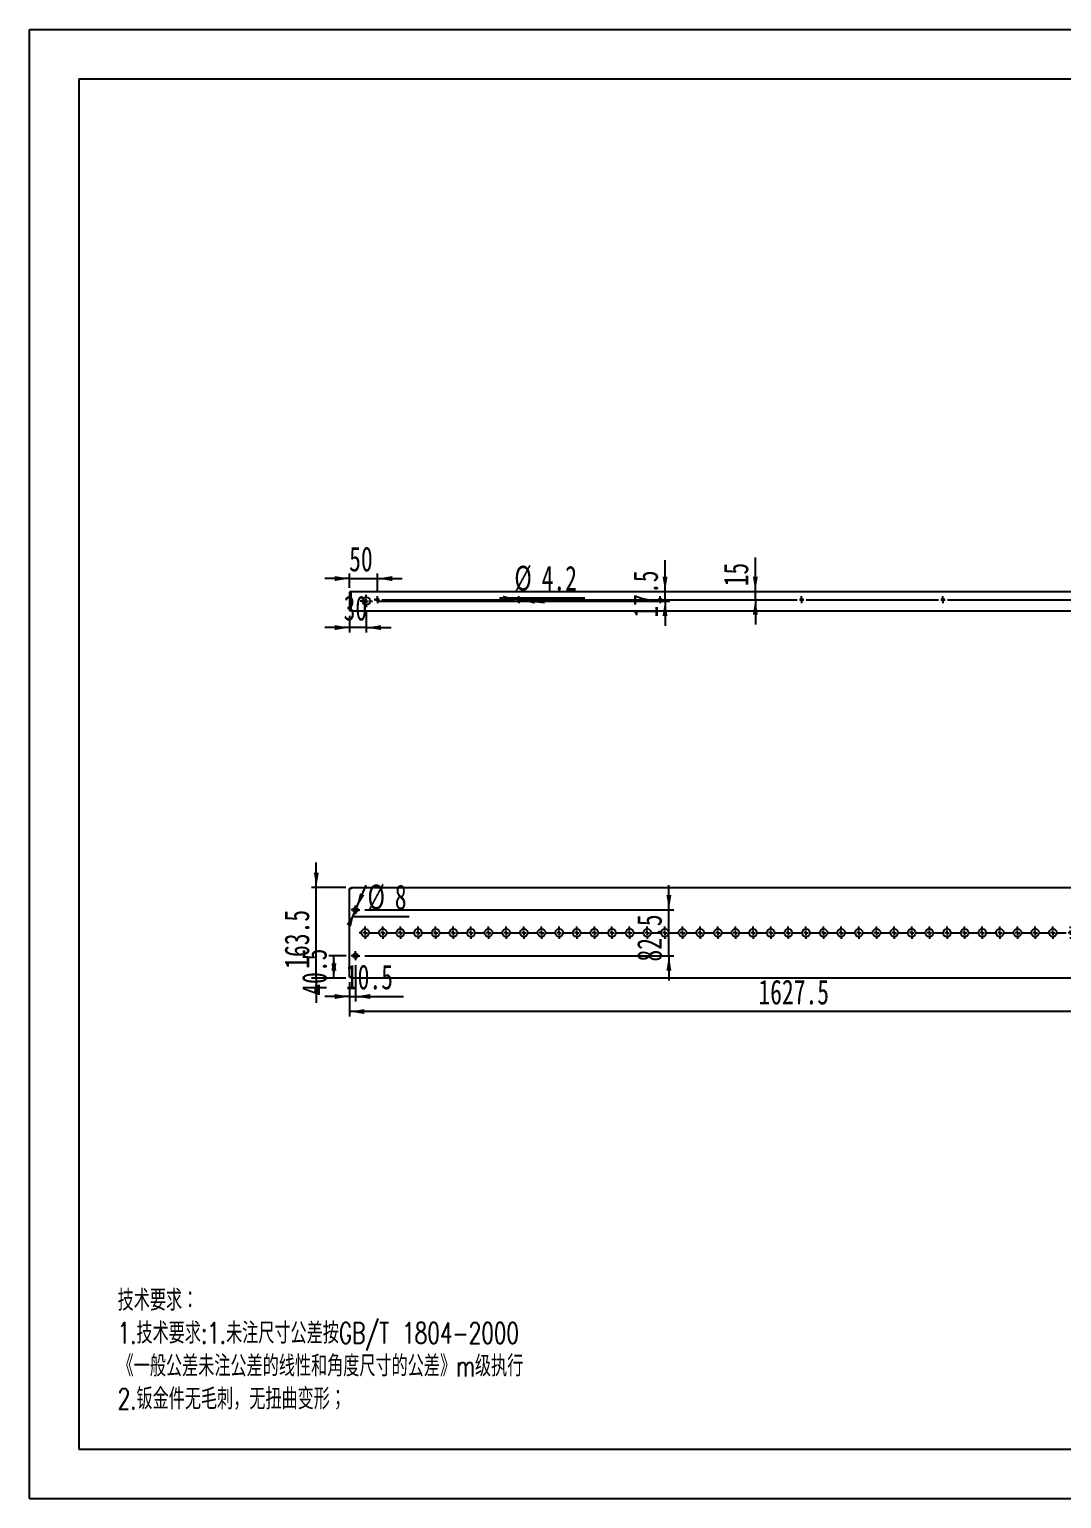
# Model space of a CAD drawing. Extents: x 0 to 3739, y 0 to 2644.
# Drawn here: x 0 to 1859, y 0 to 2644 of the extents above; entities that cross this region are included whole.
import ezdxf

# ---------------------------------------------------------------- set-up
doc = ezdxf.new("R2010")
doc.units = 0
doc.header["$LTSCALE"] = 8.902384
doc.layers.get('0').update_dxf_attribs({"linetype": 'CONTINUOUS'})
doc.layers.add('粗实线', color=7, linetype='CONTINUOUS')
doc.layers.add('细实线', color=7, linetype='CONTINUOUS')
doc.styles.add('SLDTEXTSTYLE0', font='TXT', dxfattribs={"width": 0.7, "bigfont": 'bigfont'})
doc.styles.add('SLDTEXTSTYLE6', font='TXT', dxfattribs={"width": 0.7})
doc.dimstyles.new('SLDDIMSTYLE0', dxfattribs={"dimtxt": 44.511919, "dimasz": 26.707151, "dimexe": 0, "dimexo": 0.0625, "dimgap": 11.12798, "dimtad": 2, "dimdec": 1, "dimrnd": 1e-09, "dimzin": 12, "dimtxsty": 'SLDTEXTSTYLE6', "dimsah": 1, "dimcen": 0.09, "dimazin": 3, "dimtfac": 1, "dimtdec": 1, "dimtofl": 0, "dimtmove": 0, "dimatfit": 3, "dimtolj": 1, "dimtzin": 12})
doc.dimstyles.new('SLDDIMSTYLE1', dxfattribs={"dimtxt": 44.511919, "dimasz": 26.707151, "dimexe": 0, "dimexo": 0.0625, "dimgap": 11.12798, "dimtad": 2, "dimdec": 1, "dimrnd": 1e-09, "dimzin": 12, "dimtxsty": 'SLDTEXTSTYLE6', "dimsah": 1, "dimcen": 0.09, "dimazin": 3, "dimtfac": 1, "dimtdec": 1, "dimtmove": 0, "dimatfit": 3, "dimtolj": 1, "dimtzin": 12})
doc.dimstyles.new('SLDDIMSTYLE2', dxfattribs={"dimtxt": 44.511919, "dimasz": 26.707151, "dimexe": 0, "dimexo": 0.0625, "dimgap": 11.12798, "dimtad": 0, "dimtih": 1, "dimtoh": 1, "dimdec": 1, "dimrnd": 1e-09, "dimzin": 12, "dimtxsty": 'SLDTEXTSTYLE6', "dimsah": 1, "dimcen": 0, "dimazin": 3, "dimtfac": 1, "dimtdec": 1, "dimtmove": 0, "dimatfit": 3, "dimtolj": 1, "dimtzin": 12})

# ---------------------------------------------------------------- blocks, each defined once
blk = doc.blocks.new('SW_NOTE_0')
at = {"layer": '细实线', "color": 0, "attachment_point": 1, "style": 'SLDTEXTSTYLE0'}
for s, insert, char_height in [('技术要求：', (0, 48.6), 37.69), ('1.技术要求:1.未注尺寸公差按GB/T 1804-2000', (0, -10.6), 37.687), ('《一般公差未注公差的线性和角度尺寸的公差》m级执行', (0, -69.7), 37.687), ('2.钣金件无毛刺，无扭曲变形；', (0, -128.9), 37.687)]:
    blk.add_mtext(s, dxfattribs=dict(at, insert=insert, char_height=char_height))
blk = doc.blocks.new('_D')
at = {"layer": '细实线'}
for p, q in [((576.7, 929.6), (576.7, 867.6)), ((2204.2, 929.6), (2204.2, 867.6)), ((2204.2, 876.5), (576.7, 876.5))]:
    blk.add_line(p, q, dxfattribs=at)
for points in [[(576.7, 876.5), (603.4, 872.1), (603.4, 881)], [(2204.2, 876.5), (2177.5, 881), (2177.5, 872.1)]]:
    blk.add_solid(points, dxfattribs=at)
at = {"layer": '细实线', "insert": (1312.7, 933.9), "char_height": 44.51, "attachment_point": 1, "style": 'SLDTEXTSTYLE6'}
blk.add_mtext('1627.5', dxfattribs=at)
blk = doc.blocks.new('_D_1')
at = {"layer": '细实线'}
for p, q in [((516.7, 1100), (516.7, 1144.6)), ((569.8, 1100), (507.8, 1100)), ((516.7, 936.5), (516.7, 1100)), ((569.8, 936.5), (507.8, 936.5)), ((516.7, 936.5), (516.7, 892))]:
    blk.add_line(p, q, dxfattribs=at)
for points in [[(516.7, 1100), (521.1, 1126.7), (512.2, 1126.7)], [(516.7, 936.5), (512.2, 909.8), (521.1, 909.8)]]:
    blk.add_solid(points, dxfattribs=at)
at = {"layer": '细实线', "insert": (459.3, 953.5), "char_height": 44.51, "attachment_point": 1, "rotation": 90, "style": 'SLDTEXTSTYLE6'}
blk.add_mtext('163.5', dxfattribs=at)
blk = doc.blocks.new('_D_5')
at = {"layer": '细实线'}
for p, q in [((1151.6, 1059.5), (1151.6, 1104.1)), ((604.1, 1059.5), (1160.5, 1059.5)), ((1151.6, 977), (1151.6, 1059.5)), ((604.1, 977), (1160.5, 977)), ((1151.6, 977), (1151.6, 932.5))]:
    blk.add_line(p, q, dxfattribs=at)
for points in [[(1151.6, 1059.5), (1156, 1086.2), (1147.1, 1086.2)], [(1151.6, 977), (1147.1, 950.3), (1156, 950.3)]]:
    blk.add_solid(points, dxfattribs=at)
at = {"layer": '细实线', "insert": (1094.2, 966.5), "char_height": 44.51, "attachment_point": 1, "rotation": 90, "style": 'SLDTEXTSTYLE6'}
blk.add_mtext('82.5', dxfattribs=at)
blk = doc.blocks.new('_D_6')
at = {"layer": '细实线'}
for p, q in [((570.3, 977), (539.4, 977)), ((548.3, 936.5), (548.3, 977)), ((569.8, 936.5), (539.4, 936.5))]:
    blk.add_line(p, q, dxfattribs=at)
for points in [[(548.3, 977), (543.9, 950.3), (552.8, 950.3)], [(548.3, 936.5), (552.8, 963.2), (543.9, 963.2)]]:
    blk.add_solid(points, dxfattribs=at)
at = {"layer": '细实线', "insert": (491, 905), "char_height": 44.51, "attachment_point": 1, "rotation": 90, "style": 'SLDTEXTSTYLE6'}
blk.add_mtext('40.5', dxfattribs=at)
blk = doc.blocks.new('_D_7')
at = {"layer": '细实线'}
for p, q in [((587.2, 960.1), (587.2, 894.7)), ((576.7, 929.6), (576.7, 894.7)), ((576.7, 903.6), (532.2, 903.6)), ((576.7, 903.6), (587.2, 903.6)), ((587.2, 903.6), (673.5, 903.6))]:
    blk.add_line(p, q, dxfattribs=at)
for points in [[(576.7, 903.6), (550, 908.1), (550, 899.2)], [(587.2, 903.6), (613.9, 899.2), (613.9, 908.1)]]:
    blk.add_solid(points, dxfattribs=at)
at = {"layer": '细实线', "insert": (569.9, 961), "char_height": 44.51, "attachment_point": 1, "style": 'SLDTEXTSTYLE6'}
blk.add_mtext('10.5', dxfattribs=at)
blk = doc.blocks.new('_D_8')
at = {"layer": '细实线'}
for p, q in [((588.8, 1063.2), (606.4, 1104.1)), ((588.8, 1063.2), (585.6, 1055.9)), ((585.6, 1055.9), (582.1, 1047.6)), ((582.1, 1047.6), (683.9, 1047.6))]:
    blk.add_line(p, q, dxfattribs=at)
for points in [[(588.8, 1063.2), (603.4, 1086), (595.2, 1089.5)], [(585.6, 1055.9), (571, 1033.1), (579.2, 1029.6)]]:
    blk.add_solid(points, dxfattribs=at)
at = {"layer": '细实线', "attachment_point": 1, "style": 'SLDTEXTSTYLE6'}
for s, insert, char_height in [('%%c', (608.8, 1105), 44.51), ('8', (658, 1105), 44.5)]:
    blk.add_mtext(s, dxfattribs=dict(at, insert=insert, char_height=char_height))
blk = doc.blocks.new('SW_CENTERMARKSYMBOL_0')
at = {"layer": '细实线', "color": 0}
for p, q in [((-1532, 0), (-1535, 0)), ((-1524, 0), (-1528, 0)), ((-1524, 8), (-1524, 11)), ((-1524, 0), (-1524, 4)), ((-1524, 0), (-1524, -4)), ((-1524, 0), (-1520, 0)), ((-1516, 0), (-1500.25, 0)), ((-1492.25, 0), (-1496.25, 0)), ((-1492.25, 8), (-1492.25, 11)), ((-1492.25, 0), (-1492.25, 4)), ((-1492.25, 0), (-1492.25, -4)), ((-1492.25, 0), (-1488.25, 0)), ((-1484.25, 0), (-1468.5, 0)), ((-1460.5, 0), (-1464.5, 0)), ((-1460.5, 8), (-1460.5, 11)), ((-1460.5, 0), (-1460.5, 4)), ((-1460.5, 0), (-1460.5, -4)), ((-1460.5, 0), (-1456.5, 0)), ((-1452.5, 0), (-1436.75, 0)), ((-1428.75, 0), (-1432.75, 0)), ((-1428.75, 8), (-1428.75, 11)), ((-1428.75, 0), (-1428.75, 4)), ((-1428.75, 0), (-1428.75, -4)), ((-1428.75, 0), (-1424.75, 0)), ((-1420.75, 0), (-1405, 0)), ((-1397, 0), (-1401, 0)), ((-1397, 8), (-1397, 11)), ((-1397, 0), (-1397, 4)), ((-1397, 0), (-1397, -4)), ((-1397, 0), (-1393, 0)), ((-1389, 0), (-1373.25, 0)), ((-1365.25, 0), (-1369.25, 0)), ((-1365.25, 8), (-1365.25, 11)), ((-1365.25, 0), (-1365.25, 4)), ((-1365.25, 0), (-1365.25, -4)), ((-1365.25, 0), (-1361.25, 0)), ((-1357.25, 0), (-1341.5, 0)), ((-1333.5, 0), (-1337.5, 0)), ((-1333.5, 8), (-1333.5, 11)), ((-1333.5, 0), (-1333.5, 4)), ((-1333.5, 0), (-1333.5, -4)), ((-1333.5, 0), (-1329.5, 0)), ((-1325.5, 0), (-1309.75, 0)), ((-1301.75, 0), (-1305.75, 0)), ((-1301.75, 8), (-1301.75, 11)), ((-1301.75, 0), (-1301.75, 4)), ((-1301.75, 0), (-1301.75, -4)), ((-1301.75, 0), (-1297.75, 0)), ((-1293.75, 0), (-1278, 0)), ((-1270, 0), (-1274, 0)), ((-1270, 8), (-1270, 11)), ((-1270, 0), (-1270, 4)), ((-1270, 0), (-1270, -4)), ((-1270, 0), (-1266, 0)), ((-1262, 0), (-1246.25, 0)), ((-1238.25, 0), (-1242.25, 0)), ((-1238.25, 8), (-1238.25, 11)), ((-1238.25, 0), (-1238.25, 4)), ((-1238.25, 0), (-1238.25, -4)), ((-1238.25, 0), (-1234.25, 0)), ((-1230.25, 0), (-1214.5, 0)), ((-1206.5, 0), (-1210.5, 0)), ((-1206.5, 8), (-1206.5, 11)), ((-1206.5, 0), (-1206.5, 4)), ((-1206.5, 0), (-1206.5, -4)), ((-1206.5, 0), (-1202.5, 0)), ((-1198.5, 0), (-1182.75, 0)), ((-1174.75, 0), (-1178.75, 0)), ((-1174.75, 8), (-1174.75, 11)), ((-1174.75, 0), (-1174.75, 4)), ((-1174.75, 0), (-1174.75, -4)), ((-1174.75, 0), (-1170.75, 0)), ((-1166.75, 0), (-1151, 0)), ((-1143, 0), (-1147, 0)), ((-1143, 8), (-1143, 11)), ((-1143, 0), (-1143, 4)), ((-1143, 0), (-1143, -4)), ((-1143, 0), (-1139, 0)), ((-1135, 0), (-1119.25, 0)), ((-1111.25, 0), (-1115.25, 0)), ((-1111.25, 8), (-1111.25, 11)), ((-1111.25, 0), (-1111.25, 4)), ((-1111.25, 0), (-1111.25, -4)), ((-1111.25, 0), (-1107.25, 0)), ((-1103.25, 0), (-1087.5, 0)), ((-1079.5, 0), (-1083.5, 0)), ((-1079.5, 8), (-1079.5, 11)), ((-1079.5, 0), (-1079.5, 4)), ((-1079.5, 0), (-1079.5, -4)), ((-1079.5, 0), (-1075.5, 0)), ((-1071.5, 0), (-1055.75, 0)), ((-1047.75, 0), (-1051.75, 0)), ((-1047.75, 8), (-1047.75, 11)), ((-1047.75, 0), (-1047.75, 4)), ((-1047.75, 0), (-1047.75, -4)), ((-1047.75, 0), (-1043.75, 0)), ((-1039.75, 0), (-1024, 0)), ((-1016, 0), (-1020, 0)), ((-1016, 8), (-1016, 11)), ((-1016, 0), (-1016, 4)), ((-1016, 0), (-1016, -4)), ((-1016, 0), (-1012, 0)), ((-1008, 0), (-992.25, 0)), ((-984.25, 0), (-988.25, 0)), ((-984.25, 8), (-984.25, 11)), ((-984.25, 0), (-984.25, 4)), ((-984.25, 0), (-984.25, -4)), ((-984.25, 0), (-980.25, 0)), ((-976.25, 0), (-960.5, 0)), ((-952.5, 0), (-956.5, 0)), ((-952.5, 8), (-952.5, 11)), ((-952.5, 0), (-952.5, 4)), ((-952.5, 0), (-952.5, -4)), ((-952.5, 0), (-948.5, 0)), ((-944.5, 0), (-928.75, 0)), ((-920.75, 0), (-924.75, 0)), ((-920.75, 8), (-920.75, 11)), ((-920.75, 0), (-920.75, 4)), ((-920.75, 0), (-920.75, -4)), ((-920.75, 0), (-916.75, 0)), ((-912.75, 0), (-897, 0)), ((-889, 0), (-893, 0)), ((-889, 8), (-889, 11)), ((-889, 0), (-889, 4)), ((-889, 0), (-889, -4)), ((-889, 0), (-885, 0)), ((-881, 0), (-865.25, 0)), ((-857.25, 0), (-861.25, 0)), ((-857.25, 8), (-857.25, 11)), ((-857.25, 0), (-857.25, 4)), ((-857.25, 0), (-857.25, -4)), ((-857.25, 0), (-853.25, 0)), ((-849.25, 0), (-833.5, 0)), ((-825.5, 0), (-829.5, 0)), ((-825.5, 8), (-825.5, 11)), ((-825.5, 0), (-825.5, 4)), ((-825.5, 0), (-825.5, -4)), ((-825.5, 0), (-821.5, 0)), ((-817.5, 0), (-801.75, 0)), ((-793.75, 0), (-797.75, 0)), ((-793.75, 8), (-793.75, 11)), ((-793.75, 0), (-793.75, 4)), ((-793.75, 0), (-793.75, -4)), ((-793.75, 0), (-789.75, 0)), ((-785.75, 0), (-770, 0)), ((-762, 0), (-766, 0)), ((-762, 8), (-762, 11)), ((-762, 0), (-762, 4)), ((-762, 0), (-762, -4)), ((-762, 0), (-758, 0)), ((-754, 0), (-738.25, 0)), ((-730.25, 0), (-734.25, 0)), ((-730.25, 8), (-730.25, 11)), ((-730.25, 0), (-730.25, 4)), ((-730.25, 0), (-730.25, -4)), ((-730.25, 0), (-726.25, 0)), ((-722.25, 0), (-706.5, 0)), ((-698.5, 0), (-702.5, 0)), ((-698.5, 8), (-698.5, 11)), ((-698.5, 0), (-698.5, 4)), ((-698.5, 0), (-698.5, -4)), ((-698.5, 0), (-694.5, 0)), ((-690.5, 0), (-674.75, 0)), ((-666.75, 0), (-670.75, 0)), ((-666.75, 8), (-666.75, 11)), ((-666.75, 0), (-666.75, 4)), ((-666.75, 0), (-666.75, -4)), ((-666.75, 0), (-662.75, 0)), ((-658.75, 0), (-643, 0)), ((-635, 0), (-639, 0)), ((-635, 8), (-635, 11)), ((-635, 0), (-635, 4)), ((-635, 0), (-635, -4)), ((-635, 0), (-631, 0)), ((-627, 0), (-611.25, 0)), ((-603.25, 0), (-607.25, 0)), ((-603.25, 8), (-603.25, 11)), ((-603.25, 0), (-603.25, 4)), ((-603.25, 0), (-603.25, -4)), ((-603.25, 0), (-599.25, 0)), ((-595.25, 0), (-579.5, 0)), ((-571.5, 0), (-575.5, 0)), ((-571.5, 8), (-571.5, 11)), ((-571.5, 0), (-571.5, 4)), ((-571.5, 0), (-571.5, -4)), ((-571.5, 0), (-567.5, 0)), ((-563.5, 0), (-547.75, 0)), ((-539.75, 0), (-543.75, 0)), ((-539.75, 8), (-539.75, 11)), ((-539.75, 0), (-539.75, 4)), ((-539.75, 0), (-539.75, -4)), ((-539.75, 0), (-535.75, 0)), ((-531.75, 0), (-516, 0)), ((-508, 0), (-512, 0)), ((-508, 8), (-508, 11)), ((-508, 0), (-508, 4)), ((-508, 0), (-508, -4)), ((-508, 0), (-504, 0)), ((-500, 0), (-484.25, 0)), ((-476.25, 0), (-480.25, 0)), ((-476.25, 8), (-476.25, 11)), ((-476.25, 0), (-476.25, 4)), ((-476.25, 0), (-476.25, -4)), ((-476.25, 0), (-472.25, 0)), ((-468.25, 0), (-452.5, 0)), ((-444.5, 0), (-448.5, 0)), ((-444.5, 8), (-444.5, 11)), ((-444.5, 0), (-444.5, 4)), ((-444.5, 0), (-444.5, -4)), ((-444.5, 0), (-440.5, 0)), ((-436.5, 0), (-420.75, 0)), ((-412.75, 0), (-416.75, 0)), ((-412.75, 8), (-412.75, 11)), ((-412.75, 0), (-412.75, 4)), ((-412.75, 0), (-412.75, -4)), ((-412.75, 0), (-408.75, 0)), ((-404.75, 0), (-389, 0)), ((-381, 0), (-385, 0)), ((-381, 8), (-381, 11)), ((-381, 0), (-381, 4)), ((-381, 0), (-381, -4)), ((-381, 0), (-377, 0)), ((-373, 0), (-357.25, 0)), ((-349.25, 0), (-353.25, 0)), ((-349.25, 8), (-349.25, 11)), ((-349.25, 0), (-349.25, 4)), ((-349.25, 0), (-349.25, -4)), ((-349.25, 0), (-345.25, 0)), ((-341.25, 0), (-325.5, 0)), ((-317.5, 0), (-321.5, 0)), ((-317.5, 8), (-317.5, 11)), ((-317.5, 0), (-317.5, 4)), ((-317.5, 0), (-317.5, -4)), ((-317.5, 0), (-313.5, 0)), ((-309.5, 0), (-293.75, 0)), ((-285.75, 0), (-289.75, 0)), ((-285.75, 8), (-285.75, 11)), ((-285.75, 0), (-285.75, 4)), ((-285.75, 0), (-285.75, -4)), ((-285.75, 0), (-281.75, 0)), ((-277.75, 0), (-262, 0)), ((-254, 0), (-258, 0)), ((-254, 8), (-254, 11)), ((-254, 0), (-254, 4)), ((-254, 0), (-254, -4)), ((-254, 0), (-250, 0)), ((-246, 0), (-230.25, 0)), ((-222.25, 0), (-226.25, 0)), ((-222.25, 8), (-222.25, 11)), ((-222.25, 0), (-222.25, 4)), ((-222.25, 0), (-222.25, -4)), ((-222.25, 0), (-218.25, 0)), ((-214.25, 0), (-198.5, 0)), ((-190.5, 0), (-194.5, 0)), ((-190.5, 8), (-190.5, 11)), ((-190.5, 0), (-190.5, 4)), ((-190.5, 0), (-190.5, -4)), ((-190.5, 0), (-186.5, 0)), ((-182.5, 0), (-166.75, 0)), ((-158.75, 0), (-162.75, 0)), ((-158.75, 8), (-158.75, 11)), ((-158.75, 0), (-158.75, 4)), ((-158.75, 0), (-158.75, -4)), ((-158.75, 0), (-154.75, 0)), ((-150.75, 0), (-135, 0)), ((-127, 0), (-131, 0)), ((-127, 8), (-127, 11)), ((-127, 0), (-127, 4)), ((-127, 0), (-127, -4)), ((-127, 0), (-123, 0)), ((-119, 0), (-103.25, 0)), ((-95.25, 0), (-99.25, 0)), ((-95.25, 8), (-95.25, 11)), ((-95.25, 0), (-95.25, 4)), ((-95.25, 0), (-95.25, -4)), ((-95.25, 0), (-91.25, 0)), ((-87.25, 0), (-71.5, 0)), ((-63.5, 0), (-67.5, 0)), ((-63.5, 8), (-63.5, 11)), ((-63.5, 0), (-63.5, 4)), ((-63.5, 0), (-63.5, -4)), ((-63.5, 0), (-59.5, 0)), ((-55.5, 0), (-39.75, 0)), ((-31.75, 0), (-35.75, 0)), ((-31.75, 8), (-31.75, 11)), ((-31.75, 0), (-31.75, 4)), ((-31.75, 0), (-31.75, -4)), ((-31.75, 0), (-27.75, 0)), ((-23.75, 0), (-8, 0)), ((0, 0), (-4, 0)), ((0, 8), (0, 11)), ((0, 0), (0, 4)), ((0, 0), (0, -4)), ((0, 0), (4, 0)), ((8, 0), (23.75, 0)), ((31.75, 0), (27.75, 0)), ((31.75, 8), (31.75, 11)), ((31.75, 0), (31.75, 4)), ((31.75, 0), (31.75, -4)), ((31.75, 0), (35.75, 0)), ((39.75, 0), (42.75, 0)), ((-1524, -8), (-1524, -11)), ((-1492.25, -8), (-1492.25, -11)), ((-1460.5, -8), (-1460.5, -11)), ((-1428.75, -8), (-1428.75, -11)), ((-1397, -8), (-1397, -11)), ((-1365.25, -8), (-1365.25, -11)), ((-1333.5, -8), (-1333.5, -11)), ((-1301.75, -8), (-1301.75, -11)), ((-1270, -8), (-1270, -11)), ((-1238.25, -8), (-1238.25, -11)), ((-1206.5, -8), (-1206.5, -11)), ((-1174.75, -8), (-1174.75, -11)), ((-1143, -8), (-1143, -11)), ((-1111.25, -8), (-1111.25, -11)), ((-1079.5, -8), (-1079.5, -11)), ((-1047.75, -8), (-1047.75, -11)), ((-1016, -8), (-1016, -11)), ((-984.25, -8), (-984.25, -11)), ((-952.5, -8), (-952.5, -11)), ((-920.75, -8), (-920.75, -11)), ((-889, -8), (-889, -11)), ((-857.25, -8), (-857.25, -11)), ((-825.5, -8), (-825.5, -11)), ((-793.75, -8), (-793.75, -11)), ((-762, -8), (-762, -11)), ((-730.25, -8), (-730.25, -11)), ((-698.5, -8), (-698.5, -11)), ((-666.75, -8), (-666.75, -11)), ((-635, -8), (-635, -11)), ((-603.25, -8), (-603.25, -11)), ((-571.5, -8), (-571.5, -11)), ((-539.75, -8), (-539.75, -11)), ((-508, -8), (-508, -11)), ((-476.25, -8), (-476.25, -11)), ((-444.5, -8), (-444.5, -11)), ((-412.75, -8), (-412.75, -11)), ((-381, -8), (-381, -11)), ((-349.25, -8), (-349.25, -11)), ((-317.5, -8), (-317.5, -11)), ((-285.75, -8), (-285.75, -11)), ((-254, -8), (-254, -11)), ((-222.25, -8), (-222.25, -11)), ((-190.5, -8), (-190.5, -11)), ((-158.75, -8), (-158.75, -11)), ((-127, -8), (-127, -11)), ((-95.25, -8), (-95.25, -11)), ((-63.5, -8), (-63.5, -11)), ((-31.75, -8), (-31.75, -11)), ((0, -8), (0, -11)), ((31.75, -8), (31.75, -11))]:
    blk.add_line(p, q, dxfattribs=at)
blk = doc.blocks.new('SW_CENTERMARKSYMBOL_1')
at = {"layer": '细实线', "color": 0}
for p, q in [((-4, 0), (-8, 0)), ((0, 0), (-4, 0)), ((0, 4), (0, 8)), ((0, 0), (0, 4)), ((0, 0), (0, -4)), ((0, 0), (4, 0)), ((4, 0), (8, 0)), ((0, -4), (0, -8))]:
    blk.add_line(p, q, dxfattribs=at)
blk = doc.blocks.new('SW_CENTERMARKSYMBOL_4')
at = {"layer": '细实线', "color": 0}
for p, q in [((-4, 0), (-8, 0)), ((0, 0), (-4, 0)), ((0, 4), (0, 8)), ((0, 0), (0, 4)), ((0, 0), (0, -4)), ((0, 0), (4, 0)), ((4, 0), (8, 0)), ((0, -4), (0, -8))]:
    blk.add_line(p, q, dxfattribs=at)
blk = doc.blocks.new('_D_13')
at = {"layer": '细实线'}
for p, q in [((576.7, 1655.7), (532.2, 1655.7)), ((576.7, 1638.9), (576.7, 1664.6)), ((576.7, 1655.7), (626.7, 1655.7)), ((626.7, 1632.7), (626.7, 1664.6)), ((626.7, 1655.7), (671.2, 1655.7))]:
    blk.add_line(p, q, dxfattribs=at)
for points in [[(576.7, 1655.7), (550, 1660.2), (550, 1651.3)], [(626.7, 1655.7), (653.4, 1651.3), (653.4, 1660.2)]]:
    blk.add_solid(points, dxfattribs=at)
at = {"layer": '细实线', "insert": (575.8, 1713.1), "char_height": 44.51, "attachment_point": 1, "style": 'SLDTEXTSTYLE6'}
blk.add_mtext('50', dxfattribs=at)
blk = doc.blocks.new('_D_14')
at = {"layer": '细实线'}
for p, q in [((576.7, 1588.8), (576.7, 1558.6)), ((606.7, 1595.3), (606.7, 1558.6)), ((576.7, 1567.5), (532.2, 1567.5)), ((606.7, 1567.5), (576.7, 1567.5)), ((606.7, 1567.5), (651.2, 1567.5))]:
    blk.add_line(p, q, dxfattribs=at)
for points in [[(576.7, 1567.5), (550, 1571.9), (550, 1563)], [(606.7, 1567.5), (633.4, 1563), (633.4, 1571.9)]]:
    blk.add_solid(points, dxfattribs=at)
at = {"layer": '细实线', "insert": (565.8, 1624.8), "char_height": 44.51, "attachment_point": 1, "style": 'SLDTEXTSTYLE6'}
blk.add_mtext('30', dxfattribs=at)
blk = doc.blocks.new('_D_15')
at = {"layer": '细实线'}
for p, q in [((1307.2, 1632.7), (1307.2, 1693.5)), ((884.1, 1617.7), (1316.1, 1617.7)), ((1307.2, 1617.7), (1307.2, 1632.7)), ((1307.2, 1617.7), (1307.2, 1573.2))]:
    blk.add_line(p, q, dxfattribs=at)
for points in [[(1307.2, 1632.7), (1311.6, 1659.4), (1302.7, 1659.4)], [(1307.2, 1617.7), (1302.7, 1591), (1311.6, 1591)]]:
    blk.add_solid(points, dxfattribs=at)
at = {"layer": '细实线', "insert": (1249.8, 1641.7), "char_height": 44.51, "attachment_point": 1, "rotation": 90, "style": 'SLDTEXTSTYLE6'}
blk.add_mtext('15', dxfattribs=at)
blk = doc.blocks.new('_D_16')
at = {"layer": '细实线'}
for p, q in [((1144.6, 1632.7), (1144.6, 1689.1)), ((626.6, 1615.2), (1153.5, 1615.2)), ((1144.6, 1615.2), (1144.6, 1632.7)), ((1144.6, 1615.2), (1144.6, 1570.7))]:
    blk.add_line(p, q, dxfattribs=at)
for points in [[(1144.6, 1632.7), (1149, 1659.4), (1140.1, 1659.4)], [(1144.6, 1615.2), (1140.1, 1588.5), (1149, 1588.5)]]:
    blk.add_solid(points, dxfattribs=at)
at = {"layer": '细实线', "insert": (1087.2, 1585.5), "char_height": 44.51, "attachment_point": 1, "rotation": 90, "style": 'SLDTEXTSTYLE6'}
blk.add_mtext('17.5', dxfattribs=at)
blk = doc.blocks.new('_D_18')
at = {"layer": '细实线'}
for p, q in [((879.2, 1617.9), (846.5, 1621.3)), ((846.5, 1621.3), (1000.1, 1621.3)), ((883.4, 1617.5), (879.2, 1617.9)), ((883.4, 1617.5), (927.6, 1612.9))]:
    blk.add_line(p, q, dxfattribs=at)
for points in [[(879.2, 1617.9), (853.1, 1625.1), (852.2, 1616.3)], [(883.4, 1617.5), (909.5, 1610.3), (910.4, 1619.1)]]:
    blk.add_solid(points, dxfattribs=at)
at = {"layer": '细实线', "char_height": 44.51, "attachment_point": 1, "style": 'SLDTEXTSTYLE6'}
for s, insert in [('%%c', (873.2, 1678.7)), ('4.2', (922.4, 1678.7))]:
    blk.add_mtext(s, dxfattribs=dict(at, insert=insert))
blk = doc.blocks.new('SW_CENTERMARKSYMBOL_7')
at = {"layer": '细实线', "color": 0}
for p, q in [((-8, 0), (-11, 0)), ((0, 0), (-4, 0)), ((0, 8), (0, 11)), ((0, 0), (0, 4)), ((0, 0), (0, -4)), ((0, 0), (4, 0)), ((8, 0), (11, 0)), ((0, -8), (0, -11))]:
    blk.add_line(p, q, dxfattribs=at)
blk = doc.blocks.new('SW_CENTERMARKSYMBOL_9')
at = {"layer": '细实线', "color": 0}
for p, q in [((-258.6, 0), (-260.7, 0)), ((-254.6, 0), (-258.6, 0)), ((-254.6, 4), (-254.6, 6.1)), ((-254.6, 0), (-254.6, 4)), ((-254.6, 0), (-254.6, -4)), ((-254.6, 0), (-250.6, 0)), ((-246.6, 0), (-8, 0)), ((0, 0), (-4, 0)), ((0, 4), (0, 6.1)), ((0, 0), (0, 4)), ((0, 0), (0, -4)), ((0, 0), (4, 0)), ((8, 0), (246.6, 0)), ((254.6, 0), (250.6, 0)), ((254.6, 4), (254.6, 6.1)), ((254.6, 0), (254.6, 4)), ((254.6, 0), (254.6, -4)), ((254.6, 0), (258.6, 0)), ((262.6, 0), (501.2, 0)), ((509.2, 0), (505.2, 0)), ((509.2, 4), (509.2, 6.1)), ((509.2, 0), (509.2, 4)), ((509.2, 0), (509.2, -4)), ((509.2, 0), (513.2, 0)), ((517.2, 0), (755.7, 0)), ((763.7, 0), (759.7, 0)), ((763.7, 4), (763.7, 6.1)), ((763.7, 0), (763.7, 4)), ((763.7, 0), (763.7, -4)), ((763.7, 0), (767.7, 0)), ((771.7, 0), (1010.3, 0)), ((1018.3, 0), (1014.3, 0)), ((1018.3, 4), (1018.3, 6.1)), ((1018.3, 0), (1018.3, 4)), ((1018.3, 0), (1018.3, -4)), ((1018.3, 0), (1022.3, 0)), ((1026.3, 0), (1264.9, 0)), ((1272.9, 0), (1268.9, 0)), ((1272.9, 4), (1272.9, 6.1)), ((1272.9, 0), (1272.9, 4)), ((1272.9, 0), (1272.9, -4)), ((1272.9, 0), (1276.9, 0)), ((1276.9, 0), (1279, 0)), ((-254.6, -4), (-254.6, -6.1)), ((0, -4), (0, -6.1)), ((254.6, -4), (254.6, -6.1)), ((509.2, -4), (509.2, -6.1)), ((763.7, -4), (763.7, -6.1)), ((1018.3, -4), (1018.3, -6.1)), ((1272.9, -4), (1272.9, -6.1))]:
    blk.add_line(p, q, dxfattribs=at)

msp = doc.modelspace()

# ---------------------------------------------------------------- linework, layer by layer
at = {"color": 7, "linetype": 'CONTINUOUS'}
for p, q in [((578.6, 1630.04), (576.7, 1630.04)), ((576.7, 1630.04), (576.7, 1597.7)), ((578.6, 1630.04), (578.6, 1597.7)), ((578.67, 1597.7), (578.67, 1630.04)), ((579.36, 1632.7), (2201.54, 1632.7)), ((578.6, 1597.7), (576.7, 1597.7)), ((578.67, 1597.7), (2202.23, 1597.7)), ((578.6, 1098.07), (576.7, 1098.07)), ((576.7, 938.51), (576.7, 1098.07)), ((578.67, 1098.14), (578.67, 1100.04)), ((578.67, 1100.04), (2202.23, 1100.04)), ((578.6, 938.51), (576.7, 938.51)), ((578.67, 938.44), (578.67, 936.54)), ((2202.23, 936.54), (578.67, 936.54))]:
    msp.add_line(p, q, dxfattribs=at)
for centre, radius in [((606.7, 1615.2), 7), ((626.7, 1617.7), 2.1), ((881.29, 1617.7), 2.1), ((1135.87, 1617.7), 2.1), ((1390.45, 1617.7), 2.1), ((1645.04, 1617.7), 2.1), ((587.2, 1059.54), 4), ((604.55, 1018.29), 7), ((636.3, 1018.29), 7), ((668.05, 1018.29), 7), ((699.8, 1018.29), 7), ((731.55, 1018.29), 7), ((763.3, 1018.29), 7), ((795.05, 1018.29), 7), ((826.8, 1018.29), 7), ((858.55, 1018.29), 7), ((890.3, 1018.29), 7), ((922.05, 1018.29), 7), ((953.8, 1018.29), 7), ((985.55, 1018.29), 7), ((1017.3, 1018.29), 7), ((1049.05, 1018.29), 7), ((1080.8, 1018.29), 7), ((1112.55, 1018.29), 7), ((1144.3, 1018.29), 7), ((1176.05, 1018.29), 7), ((1207.8, 1018.29), 7), ((1239.55, 1018.29), 7), ((1271.3, 1018.29), 7), ((1303.05, 1018.29), 7), ((1334.8, 1018.29), 7), ((1366.55, 1018.29), 7), ((1398.3, 1018.29), 7), ((1430.05, 1018.29), 7), ((1461.8, 1018.29), 7), ((1493.55, 1018.29), 7), ((1525.3, 1018.29), 7), ((1557.05, 1018.29), 7), ((1588.8, 1018.29), 7), ((1620.55, 1018.29), 7), ((1652.3, 1018.29), 7), ((1684.05, 1018.29), 7), ((1715.8, 1018.29), 7), ((1747.55, 1018.29), 7), ((1779.3, 1018.29), 7), ((1811.05, 1018.29), 7), ((1842.8, 1018.29), 7), ((587.2, 977.04), 4)]:
    msp.add_circle(centre, radius, dxfattribs=at)
for points, knots in [([(576.7, 1630.04), (576.7, 1630.38), (576.77, 1630.73), (577.04, 1631.37), (577.24, 1631.67), (577.73, 1632.16), (578.02, 1632.36), (578.67, 1632.63), (579.01, 1632.7), (579.36, 1632.7)], [0, 0, 0, 0, 0.25, 0.25, 0.5, 0.5, 0.75, 0.75, 1, 1, 1, 1]), ([(578.6, 1630.04), (578.61, 1630.14), (578.62, 1630.29), (578.71, 1630.41), (578.74, 1630.45)], [0, 0, 0, 0, 0.6645413, 1, 1, 1, 1]), ([(579.36, 1632.7), (579.31, 1632.7), (579.25, 1632.63), (579.13, 1632.36), (579.08, 1632.16), (578.96, 1631.67), (578.9, 1631.37), (578.79, 1630.73), (578.73, 1630.38), (578.67, 1630.04)], [0, 0, 0, 0, 0.25, 0.25, 0.5, 0.5, 0.75, 0.75, 1, 1, 1, 1]), ([(579.36, 1097.38), (579.01, 1097.44), (578.67, 1097.5), (578.02, 1097.61), (577.73, 1097.67), (577.24, 1097.78), (577.04, 1097.84), (576.77, 1097.95), (576.7, 1098.01), (576.7, 1098.07)], [0, 0, 0, 0, 0.25, 0.25, 0.5, 0.5, 0.75, 0.75, 1, 1, 1, 1]), ([(579.36, 1097.38), (579.26, 1097.44), (579.16, 1097.5), (578.98, 1097.61), (578.9, 1097.67), (578.76, 1097.78), (578.7, 1097.84), (578.62, 1097.95), (578.6, 1098.01), (578.6, 1098.07)], [0, 0, 0, 0, 0.25, 0.25, 0.5, 0.5, 0.75, 0.75, 1, 1, 1, 1]), ([(578.67, 1100.04), (578.73, 1100.04), (578.79, 1099.97), (578.9, 1099.7), (578.96, 1099.51), (579.08, 1099.02), (579.13, 1098.72), (579.25, 1098.08), (579.31, 1097.73), (579.36, 1097.38)], [0, 0, 0, 0, 0.25, 0.25, 0.5, 0.5, 0.75, 0.75, 1, 1, 1, 1]), ([(578.67, 1098.14), (578.73, 1098.14), (578.79, 1098.12), (578.9, 1098.04), (578.96, 1097.99), (579.08, 1097.85), (579.13, 1097.76), (579.25, 1097.58), (579.31, 1097.48), (579.36, 1097.38)], [0, 0, 0, 0, 0.25, 0.25, 0.5, 0.5, 0.75, 0.75, 1, 1, 1, 1]), ([(576.7, 938.51), (576.7, 938.57), (576.77, 938.63), (577.04, 938.74), (577.24, 938.8), (577.73, 938.91), (578.02, 938.97), (578.67, 939.09), (579.01, 939.14), (579.36, 939.2)], [0, 0, 0, 0, 0.25, 0.25, 0.5, 0.5, 0.75, 0.75, 1, 1, 1, 1]), ([(578.6, 938.51), (578.6, 938.57), (578.62, 938.63), (578.7, 938.74), (578.76, 938.8), (578.9, 938.91), (578.98, 938.97), (579.16, 939.09), (579.26, 939.14), (579.36, 939.2)], [0, 0, 0, 0, 0.25, 0.25, 0.5, 0.5, 0.75, 0.75, 1, 1, 1, 1]), ([(579.36, 939.2), (579.31, 938.85), (579.25, 938.5), (579.13, 937.86), (579.08, 937.57), (578.96, 937.07), (578.9, 936.88), (578.79, 936.61), (578.73, 936.54), (578.67, 936.54)], [0, 0, 0, 0, 0.25, 0.25, 0.5, 0.5, 0.75, 0.75, 1, 1, 1, 1]), ([(579.36, 939.2), (579.31, 939.1), (579.25, 939), (579.13, 938.82), (579.08, 938.73), (578.96, 938.59), (578.9, 938.54), (578.79, 938.46), (578.73, 938.44), (578.67, 938.44)], [0, 0, 0, 0, 0.25, 0.25, 0.5, 0.5, 0.75, 0.75, 1, 1, 1, 1])]:
    msp.add_open_spline(points, degree=3, knots=knots, dxfattribs=at)
at = {"layer": '粗实线'}
for p, q in [((89.02, 2554.98), (3649.98, 2554.98)), ((89.02, 2554.98), (89.02, 89.02)), ((89.02, 89.02), (3649.98, 89.02))]:
    msp.add_line(p, q, dxfattribs=at)
at = {"layer": '细实线'}
for p, q in [((0, 0), (0, 2644.01)), ((0, 2644.01), (3739, 2644.01)), ((0, 0), (3739, 0))]:
    msp.add_line(p, q, dxfattribs=at)

# ---------------------------------------------------------------- block references
for name, p in [('SW_CENTERMARKSYMBOL_7', (606.7, 1615.2)), ('SW_CENTERMARKSYMBOL_9', (881.29, 1617.7)), ('SW_CENTERMARKSYMBOL_4', (587.2, 1059.54)), ('SW_CENTERMARKSYMBOL_0', (2128.55, 1018.29)), ('SW_CENTERMARKSYMBOL_1', (587.2, 977.04)), ('SW_NOTE_0', (158.95, 327.35))]:
    msp.add_blockref(name, p, dxfattribs=at)

# ---------------------------------------------------------------- dimensions: what is measured, and where the dimension line sits
for base, p1, p2, dimstyle, picture, middle in [((626.7, 1655.74), (576.7, 1630.04), (626.7, 1623.8), 'SLDDIMSTYLE1', '_D_13', (601.7, 1655.74)), ((576.7, 1567.46), (606.7, 1604.2), (576.7, 1597.7), 'SLDDIMSTYLE1', '_D_14', (591.7, 1567.46)), ((587.2, 903.64), (576.7, 938.51), (587.2, 969.04), 'SLDDIMSTYLE1', '_D_7', (621.69, 903.64)), ((576.7, 876.54), (2204.2, 938.51), (576.7, 938.51), 'SLDDIMSTYLE0', '_D', (1390.45, 876.54))]:
    dim = msp.add_linear_dim(base=base, p1=p1, p2=p2, dimstyle=dimstyle, dxfattribs=at)
    dim.commit()
    dim.dimension.update_dxf_attribs({"geometry": picture, "text_midpoint": middle, "dimtype": 160})
for base, p1, p2, dimstyle, picture, middle in [((1307.18, 1632.7), (875.19, 1617.7), (579.36, 1632.7), 'SLDDIMSTYLE1', '_D_15', (1307.18, 1667.63)), ((1144.59, 1632.7), (617.7, 1615.2), (579.36, 1632.7), 'SLDDIMSTYLE1', '_D_16', (1144.59, 1637.31)), ((516.7, 1100.04), (578.67, 936.54), (578.67, 1100.04), 'SLDDIMSTYLE1', '_D_1', (516.7, 1018.29)), ((1151.59, 1059.54), (595.2, 977.04), (595.2, 1059.54), 'SLDDIMSTYLE1', '_D_5', (1151.59, 1018.29)), ((548.34, 977.04), (578.67, 936.54), (579.2, 977.04), 'SLDDIMSTYLE0', '_D_6', (548.34, 956.79))]:
    dim = msp.add_linear_dim(base=base, p1=p1, p2=p2, angle=90, dimstyle=dimstyle, dxfattribs=at)
    dim.commit()
    dim.dimension.update_dxf_attribs({"geometry": picture, "text_midpoint": middle, "dimtype": 160})
for p1, p2, picture, middle in [((879.2, 1617.91), (883.37, 1617.48), '_D_18', (936.66, 1651.68)), ((585.62, 1055.87), (588.78, 1063.21), '_D_8', (646.35, 1078))]:
    dim = msp.add_diameter_dim_2p(p1=p1, p2=p2, dimstyle='SLDDIMSTYLE2', dxfattribs=at)
    dim.commit()
    dim.dimension.update_dxf_attribs({"geometry": picture, "text_midpoint": middle, "dimtype": 163})

doc.saveas('drawing.dxf')
